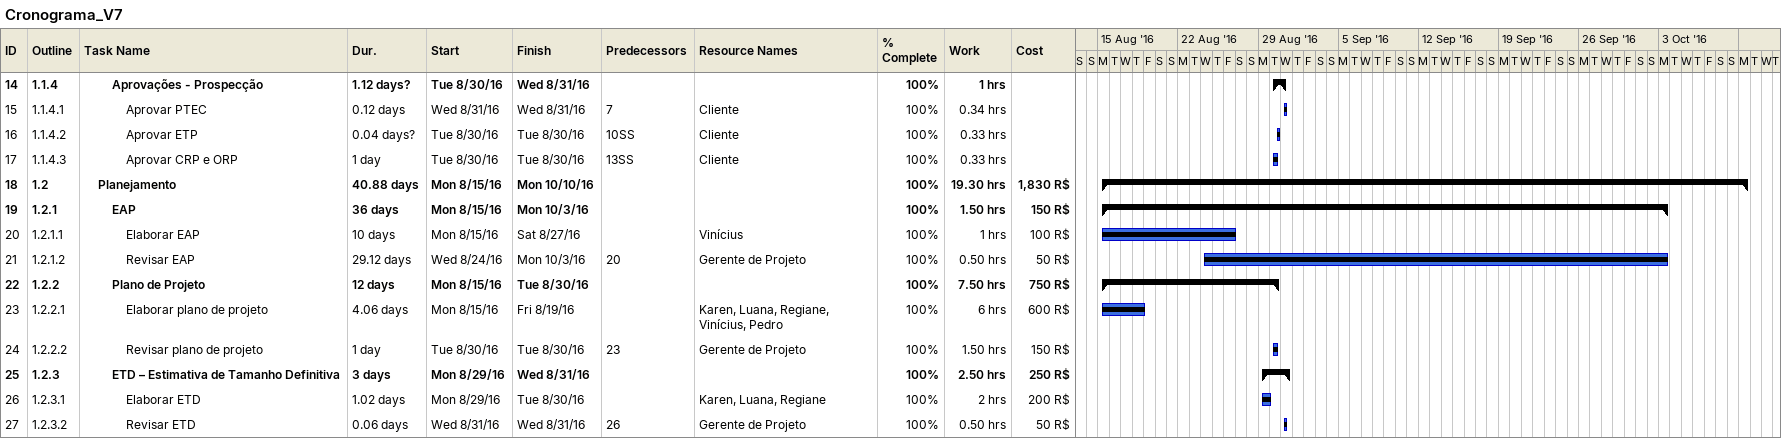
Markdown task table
Cronograma_V7

| ID | WBS | Task | Duration | Start | Finish | Predecessors | Resources | % complete | Work (h) | Cost (R$) |
|---|---|---|---|---|---|---|---|---|---|---|
| 14 | 1.1.4 | **Aprovações - Prospecção** | 1.12d? | 2016-08-30 | 2016-08-31 |  |  | 100 | 1 |  |
| 15 | 1.1.4.1 | Aprovar PTEC | 0.12d | 2016-08-31 | 2016-08-31 | 7 | Cliente | 100 | 0.34 |  |
| 16 | 1.1.4.2 | Aprovar ETP | 0.04d? | 2016-08-30 | 2016-08-30 | 10SS | Cliente | 100 | 0.33 |  |
| 17 | 1.1.4.3 | Aprovar CRP e ORP | 1d | 2016-08-30 | 2016-08-30 | 13SS | Cliente | 100 | 0.33 |  |
| 18 | 1.2 | **Planejamento** | 40.88d | 2016-08-15 | 2016-10-10 |  |  | 100 | 19.30 | 1830 |
| 19 | 1.2.1 | **EAP** | 36d | 2016-08-15 | 2016-10-03 |  |  | 100 | 1.50 | 150 |
| 20 | 1.2.1.1 | Elaborar EAP | 10d | 2016-08-15 | 2016-08-27 |  | Vinícius | 100 | 1 | 100 |
| 21 | 1.2.1.2 | Revisar EAP | 29.12d | 2016-08-24 | 2016-10-03 | 20 | Gerente de Projeto | 100 | 0.50 | 50 |
| 22 | 1.2.2 | **Plano de Projeto** | 12d | 2016-08-15 | 2016-08-30 |  |  | 100 | 7.50 | 750 |
| 23 | 1.2.2.1 | Elaborar plano de projeto | 4.06d | 2016-08-15 | 2016-08-19 |  | Karen, Luana, Regiane, Vinícius, Pedro | 100 | 6 | 600 |
| 24 | 1.2.2.2 | Revisar plano de projeto | 1d | 2016-08-30 | 2016-08-30 | 23 | Gerente de Projeto | 100 | 1.50 | 150 |
| 25 | 1.2.3 | **ETD – Estimativa de Tamanho Definitiva** | 3d | 2016-08-29 | 2016-08-31 |  |  | 100 | 2.50 | 250 |
| 26 | 1.2.3.1 | Elaborar ETD | 1.02d | 2016-08-29 | 2016-08-30 |  | Karen, Luana, Regiane | 100 | 2 | 200 |
| 27 | 1.2.3.2 | Revisar ETD | 0.06d | 2016-08-31 | 2016-08-31 | 26 | Gerente de Projeto | 100 | 0.50 | 50 |
